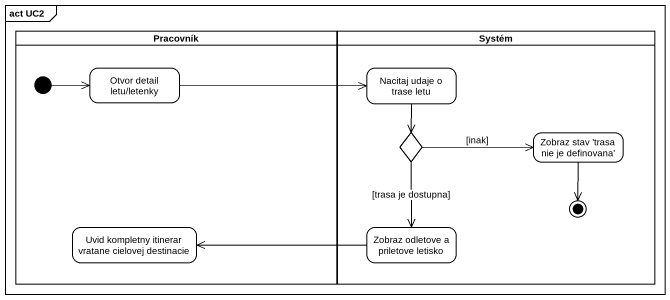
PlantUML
@startuml
mainframe act UC2
hide empty description
state Pracovník <<partition>> {
  state "Otvor detail letu/letenky" as Otvor_detail_letu_letenky
  state "Uvid kompletny itinerar vratane cielovej destinacie" as Uvid_kompletny_itinerar
  [*] -right-> Otvor_detail_letu_letenky
}
state Systém <<partition>> {
  state "Nacitaj udaje o trase letu" as Nacitaj_udaje_o_trase_letu
  state choice1 <<choice>>
  state "Zobraz stav 'trasa nie je definovana'" as Zobraz_stav_trasa_nie_je
  state "Zobraz odletove a priletove letisko" as Zobraz_odletove_a_priletove
  Zobraz_stav_trasa_nie_je --> [*]
}
Otvor_detail_letu_letenky -right-> Nacitaj_udaje_o_trase_letu
Nacitaj_udaje_o_trase_letu --> choice1
choice1 -right-> Zobraz_stav_trasa_nie_je : [inak]
choice1 --> Zobraz_odletove_a_priletove : [trasa je dostupna]
Zobraz_odletove_a_priletove -left-> Uvid_kompletny_itinerar
@enduml
